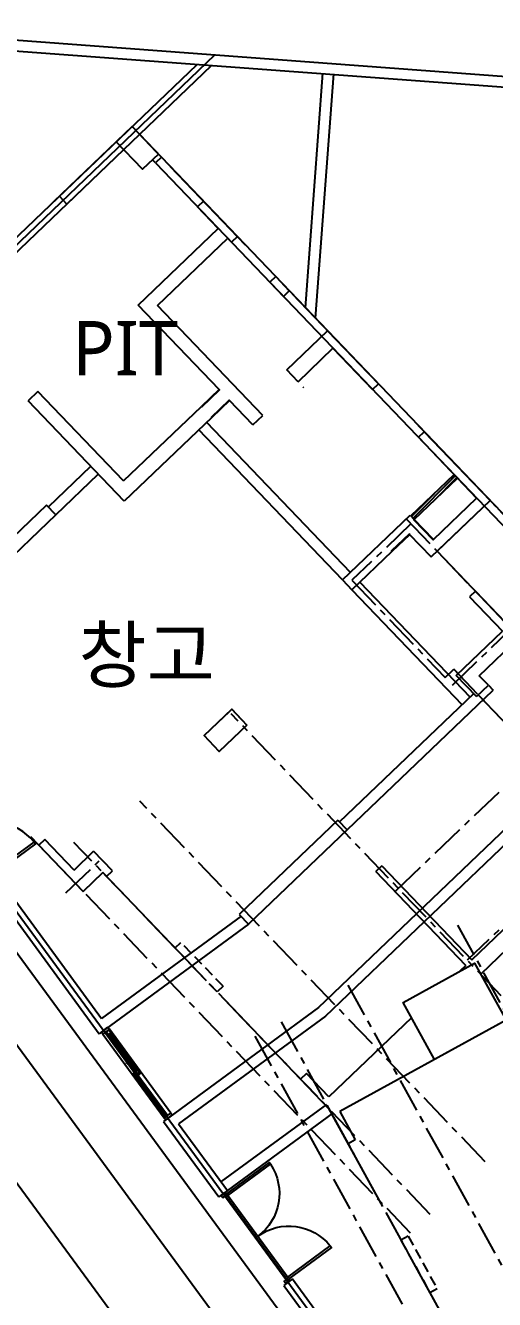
# Model space of a CAD drawing. Header units: millimetres. Extents: x 75184266 to 76346726, y -35077925 to -33679385.
# Drawn here: x 75433377 to 75442003, y -34891415 to -34867976 of the extents above; entities that cross this region are included whole.
import ezdxf
from ezdxf.enums import TextEntityAlignment as Align

# ---------------------------------------------------------------- set-up
doc = ezdxf.new("R2010")
doc.units = ezdxf.units.MM
doc.header["$LTSCALE"] = 50
doc.header["$MEASUREMENT"] = 0
for name, pattern in [('CENTER', [2, 1.25, -0.25, 0.25, -0.25]), ('HIDDEN2', [0.1875, 0.125, -0.0625]), ('XR-지하3층$0$H', [1.3, 0.8, -0.5])]:
    doc.linetypes.add(name, pattern=pattern)
for name, color, linetype in [('AA-DWXM-DOOR', 4, 'CONTINUOUS'), ('AA-MKXS', 3, 'CONTINUOUS'), ('CEN', 1, 'CENTER'), ('XR-지하3층$0$a-door', 6, 'CONTINUOUS'), ('XR-지하3층$0$b-sor-1$0$wid', 4, 'CONTINUOUS'), ('XR-지하3층$0$WAL', 3, 'CONTINUOUS')]:
    doc.layers.add(name, color=color, linetype=linetype)
doc.layers.add('건축', color=8, linetype='CONTINUOUS', plot=False)
doc.styles.add('XR-지하3층$0$맑은고딕', font='')
doc.styles.get('XR-지하3층$0$맑은고딕').set_extended_font_data('Malgun Gothic')

# ---------------------------------------------------------------- blocks, each defined once
blk = doc.blocks.new('XR-지하3층$0$A$C77A365F3')
at = {"layer": 'XR-지하3층$0$a-door'}
for points in [[(0, 0), (45, 0), (45, 150), (0, 150)], [(45, 150), (1955, 150), (1955, 0), (45, 0)], [(45, 15), (115, 15), (115, 75), (45, 75)], [(45, 75), (1035, 75), (1035, 15), (45, 15)], [(115, 39), (965, 39), (965, 51), (115, 51)], [(965, 75), (1035, 75), (1035, 135), (965, 135)], [(965, 135), (1955, 135), (1955, 75), (965, 75)], [(965, 15), (1035, 15), (1035, 75), (965, 75)], [(1035, 99), (1885, 99), (1885, 111), (1035, 111)], [(1885, 75), (1955, 75), (1955, 135), (1885, 135)], [(1955, 0), (2000, 0), (2000, 150), (1955, 150)]]:
    blk.add_lwpolyline(points, close=True, dxfattribs=at)
at = {"layer": 'XR-지하3층$0$b-sor-1$0$wid', "color": 1}
blk.add_line((1000, 0), (1000, 150), dxfattribs=at)
at = {"layer": 'XR-지하3층$0$WAL', "color": 0, "const_width": 10}
blk.add_lwpolyline([(260, 100), (809, 100), (712, 130)], dxfattribs=at)
blk = doc.blocks.new('FSD 2000')
at = {"layer": 'AA-DWXM-DOOR', "color": 8}
for p, q in [((40, 0), (1980, 0)), ((55, -40), (1965, -40))]:
    blk.add_line(p, q, dxfattribs=at)
at = {"layer": 'AA-DWXM-DOOR'}
for points in [[(40, 0), (80, 0), (80, 970), (40, 970), (40, 0)], [(1980, 0), (1940, 0), (1940, 970), (1980, 970), (1980, 0)]]:
    blk.add_lwpolyline(points, dxfattribs=at)
for points in [[(40, 0), (10, 0), (10, -100), (55, -100), (55, -40), (40, -40)], [(1980, 0), (2010, 0), (2010, -100), (1965, -100), (1965, -40), (1980, -40)]]:
    blk.add_lwpolyline(points, close=True, dxfattribs=at)
at = {"layer": 'AA-DWXM-DOOR', "color": 9}
for centre, start, end in [((39, 0), 359.9874, 87.5996), ((1981, 0), 92.4004, 180.0126)]:
    blk.add_arc(centre, 971, start, end, dxfattribs=at)
at = {"layer": 'AA-MKXS', "ltscale": 0.5}
for p, q in [((0, 50), (0, -150)), ((2020, 50), (2020, -150))]:
    blk.add_line(p, q, dxfattribs=at)

msp = doc.modelspace()

# ---------------------------------------------------------------- hatches: boundary and pattern name
at = {"layer": '건축', "ltscale": 0.5}
h = msp.add_hatch(dxfattribs=at)
h.set_pattern_fill('ANSI31', color=256, scale=350, style=0)
h.set_pattern_definition([(45, (4164926.35, -747128.018), (-30.935921677, 30.935921677), [])])
h.paths.add_polyline_path([(75441259.3, -34876239.3), (75441321.5, -34876304.3), (75440527, -34877065.1), (75440464.8, -34877000.1)])

# ---------------------------------------------------------------- linework, layer by layer
at = {"layer": 'CEN', "ltscale": 10}
for p, q in [((75442829.4, -34881464.6), (75441252.5, -34879817.9)), ((75443346.1, -34883406.7), (75441500.8, -34885173.8))]:
    msp.add_line(p, q, dxfattribs=at)
for points in [[(75441422.9, -34876193.3), (75442237.5, -34877043.9)], [(75441228.5, -34880110.9), (75444857.3, -34876635.9)], [(75440378.7, -34877054.8), (75442311.8, -34879073.5)], [(75440465.2, -34877145.1), (75439381.8, -34878182.5)], [(75439381.8, -34878182.5), (75441093.6, -34879970.1)], [(75439381.8, -34878182.5), (75441093.6, -34879970.1)], [(75441093.6, -34879970.1), (75441252.5, -34879817.9)], [(75441093.6, -34879970.1), (75441252.5, -34879817.9), (75442829.4, -34881464.6)], [(75443510.7, -34887272.7), (75437157.3, -34880638.1)], [(75441831.5, -34888880.7), (75435478.1, -34882246.1)], [(75442080.4, -34882085), (75440177.3, -34883907.4)], [(75440820.3, -34889849), (75434266.4, -34883005)], [(75440459.2, -34890194.8), (75434009.1, -34883459.2)], [(75434118.6, -34883935.7), (75434732.9, -34883347.4)], [(75441322, -34884526), (75445477, -34892096.7)], [(75439305.7, -34885632.6), (75443215.3, -34892756.2)], [(75438078.4, -34886306.1), (75441988, -34893429.8)], [(75437596.2, -34886570.8), (75441898, -34894408.9)]]:
    msp.add_lwpolyline(points, dxfattribs=at)
at = {"layer": '건축', "ltscale": 0.5}
for p, q in [((75429577.8, -34867976.3), (75450026.9, -34869493)), ((75429563, -34868175.8), (75450012.1, -34869692.5)), ((75427852.8, -34877142.6), (75436860.6, -34868516.5)), ((75430504.7, -34874464.6), (75436532.1, -34868692.7)), ((75430643, -34874609), (75436800.4, -34868712.6)), ((75438527.5, -34873169.7), (75438847.8, -34868850.9)), ((75438713.7, -34873362.5), (75439047.3, -34868865.7)), ((75435767.7, -34870504.6), (75442556.8, -34877594.3)), ((75435876, -34870400.9), (75442678.8, -34877504.8)), ((75426220.1, -34874746.5), (75446767.7, -34902773.1)), ((75439208.7, -34878175.2), (75436566.6, -34875416.2)), ((75439353.1, -34878036.9), (75436711.1, -34875277.9)), ((75433797.6, -34876833.2), (75434577.6, -34876086.3)), ((75433935.9, -34876977.7), (75434715.9, -34876230.7)), ((75439526, -34878217.5), (75441552.5, -34880333.6)), ((75439381.6, -34878355.8), (75441408.1, -34880472)), ((75441889.7, -34880114.6), (75441976.2, -34880204.9)), ((75439154.7, -34882629.9), (75441621.1, -34880267.9)), ((75439293, -34882774.3), (75441976.2, -34880204.9)), ((75438768.6, -34886045.6), (75442395.2, -34882572.7)), ((75438897.4, -34886199.2), (75442533.5, -34882717.2)), ((75432841.3, -34883608.6), (75434774.8, -34886245.8)), ((75432680, -34883726.8), (75434731.7, -34886525.3)), ((75437340.6, -34884364.6), (75434774.8, -34886245.8)), ((75437480.2, -34884510.3), (75434731.7, -34886525.3)), ((75438768.6, -34886045.6), (75435914.3, -34888138.3)), ((75438897.4, -34886199.2), (75436193.8, -34888181.3)), ((75438913, -34887824.4), (75436974.2, -34889245.8)), ((75435914.3, -34888138.3), (75436931.2, -34889525.4)), ((75439035, -34887983), (75437092.5, -34889407.1)), ((75436193.8, -34888181.3), (75437092.5, -34889407.1)), ((75438125.5, -34891154.5), (75441897.8, -34896299.8)), ((75438286.8, -34891036.2), (75442059.1, -34896181.5))]:
    msp.add_line(p, q, dxfattribs=at)
at = {"layer": '건축'}
for p, q in [((75435336.5, -34869837.5), (75435156, -34870010.4)), ((75435786.1, -34870307), (75435336.5, -34869837.5)), ((75435876, -34870400.9), (75435767.7, -34870504.6)), ((75434138.7, -34871261.5), (75434000.4, -34871117)), ((75434138.7, -34871261.5), (75434000.4, -34871117)), ((75436650.6, -34871209.8), (75436542.3, -34871313.5)), ((75437031, -34871607), (75437273.1, -34871859.8)), ((75437273.1, -34871859.8), (75437164.8, -34871963.6)), ((75437978.6, -34872596.5), (75437870.2, -34872700.2)), ((75437978.6, -34872596.5), (75438227.6, -34872856.5)), ((75436936.3, -34874674.5), (75435449.3, -34873121.7)), ((75437739.4, -34875151.6), (75435802.8, -34873129.4)), ((75435181.3, -34876355.2), (75433604.3, -34874708.5)), ((75439758.4, -34874672), (75439866.7, -34874568.2)), ((75435194.4, -34876730.3), (75433423.8, -34874881.4)), ((75435181.3, -34876355.2), (75436611.3, -34874985.8)), ((75437558.8, -34875324.6), (75437130, -34874876.8)), ((75436805, -34875188), (75435194.4, -34876730.3)), ((75440602.2, -34875553.1), (75440710.5, -34875449.4)), ((75440710.5, -34875449.4), (75441920.9, -34876713.3)), ((75433764.2, -34876798.4), (75432377.5, -34878126.3)), ((75433937.1, -34876979), (75432550.4, -34878306.9)), ((75440436.4, -34877331.9), (75440837.5, -34877750.8)), ((75441543, -34878487.5), (75442148.2, -34879119.4)), ((75441299.5, -34879932.1), (75442148.2, -34879119.4)), ((75441723.7, -34879941.3), (75442464, -34879232.3)), ((75441673, -34880322.1), (75441299.5, -34879932.1)), ((75441889.7, -34880114.6), (75441723.7, -34879941.3)), ((75437342.6, -34880737.6), (75437169.7, -34880557)), ((75439120.1, -34882593.8), (75437307.3, -34884329.8)), ((75433730, -34882950.9), (75433621.7, -34883054.7)), ((75434269.5, -34883514.3), (75433730, -34882950.9)), ((75439293, -34882774.3), (75437480.2, -34884510.3)), ((75434976.4, -34883529.6), (75434630.6, -34883168.5)), ((75439929.3, -34883438.8), (75439821, -34883542.5)), ((75434868.1, -34883633.3), (75434976.4, -34883529.6)), ((75441477.4, -34885272.3), (75439821, -34883542.5)), ((75443728.9, -34883531.7), (75441748.6, -34885428)), ((75441477.4, -34885272.3), (75441374.3, -34885371)), ((75440477.6, -34886229.8), (75438956.8, -34887686.1)), ((75442215.3, -34886278.4), (75439155.8, -34887957.5)), ((75438545.3, -34887256.4), (75438436.9, -34887360.1)), ((75438952.1, -34887898.1), (75438436.9, -34887360.1)), ((75438956.8, -34887686.1), (75438545.3, -34887256.4)), ((75438952.1, -34887898.1), (75439310.6, -34888551.3)), ((75439155.8, -34887957.5), (75439442.1, -34888479.1)), ((75439442.1, -34888479.1), (75439310.6, -34888551.3))]:
    msp.add_line(p, q, dxfattribs=at)
at = {"layer": '건축', "linetype": 'HIDDEN2', "ltscale": 30}
for p, q in [((75436126.9, -34884947.8), (75436235.2, -34884844.1)), ((75437009.8, -34885653), (75436235.2, -34884844.1)), ((75436901.5, -34885756.7), (75436126.9, -34884947.8)), ((75437009.8, -34885653), (75436901.5, -34885756.7)), ((75440413.9, -34890249.9), (75440282.4, -34890322.1)), ((75440413.9, -34890249.9), (75440945.6, -34891218.6)), ((75440282.4, -34890322.1), (75440814.1, -34891290.8)), ((75440945.6, -34891218.6), (75440814.1, -34891290.8))]:
    msp.add_line(p, q, dxfattribs=at)
at = {"layer": '건축', "linetype": 'XR-지하3층$0$H', "ltscale": 50}
for points in [[(75458921.8, -34868164.4), (75451245.3, -34873794.8), (75452043.8, -34874883.4), (75451221.3, -34875486.7), (75450515.7, -34876004.2), (75449998.2, -34875298.6), (75448288, -34876553.1), (75446779.8, -34874496.9), (75442344.9, -34877749.8), (75442911.6, -34878522.4), (75442308.6, -34878964.7), (75442255.9, -34879015.1), (75440945.9, -34877647), (75441920.9, -34876713.3), (75435336.5, -34869837.5), (75435336.5, -34869837.5), (75427641, -34877206.9)], [(75428973.9, -34878201.2), (75434437.8, -34883906.9), (75434798.9, -34883561.1), (75438952.1, -34887898.1), (75441793.2, -34893074.8), (75441311, -34893339.4), (75444212.2, -34898625.6), (75446475.9, -34902750.2), (75447602.4, -34902132), (75448288, -34903381.2), (75455231.1, -34899570.7), (75453349.9, -34896143), (75454401.9, -34895565.7), (75450620.2, -34888675.2), (75449458.6, -34889312.7), (75448465.1, -34887502.4), (75448540.4, -34887461.1), (75451837.4, -34885042.8), (75452109.5, -34885413.7), (75457032.3, -34881803), (75457072.6, -34881773.4), (75457368.3, -34882176.6), (75461948.4, -34878817.2)]]:
    msp.add_lwpolyline(points, dxfattribs=at)
at = {"layer": '건축'}
for points in [[(75434000.4, -34871117), (75435336.5, -34869837.5)], [(75435336.5, -34869837.5), (75435876, -34870400.9)], [(75434138.7, -34871261.5), (75435186, -34870258.6)], [(75435767.7, -34870504.6), (75435712.3, -34870446.8)], [(75436650.6, -34871209.8), (75437031, -34871607)], [(75436922.7, -34871710.8), (75436542.3, -34871313.5)], [(75435449.3, -34873121.7), (75436922.7, -34871710.8)], [(75435802.8, -34873129.4), (75437095.6, -34871891.3)], [(75437095.6, -34871891.3), (75437164.8, -34871963.6)], [(75438181.9, -34874312.5), (75438933, -34873593.2), (75439866.7, -34874568.2)], [(75438389.4, -34874529.2), (75439032.2, -34873913.6)], [(75439032.2, -34873913.6), (75439758.4, -34874672)], [(75438389.4, -34874529.2), (75438181.9, -34874312.5)], [(75433604.3, -34874708.5), (75433423.8, -34874881.4)], [(75437558.8, -34875324.6), (75437739.4, -34875151.6)], [(75440602.2, -34875553.1), (75441674.2, -34876672.6)], [(75433937.1, -34876979), (75433764.2, -34876798.4)], [(75440837.5, -34877750.8), (75441920.9, -34876713.3)], [(75440879.8, -34877433.4), (75441674.2, -34876672.6)], [(75439208.7, -34878175.2), (75440451, -34876985.6)], [(75440451, -34876985.6), (75440527, -34877065.1)], [(75439381.6, -34878355.8), (75440118.3, -34877650.3)], [(75439208.7, -34878175.2), (75439381.6, -34878355.8)], [(75441651.3, -34878383.7), (75442464, -34879232.3)], [(75441673, -34880322.1), (75441889.7, -34880114.6)], [(75439120.1, -34882593.8), (75439293, -34882774.3)], [(75433621.7, -34883054.7), (75434437.8, -34883906.9)], [(75439914.9, -34883452.6), (75439821, -34883542.5)], [(75439929.3, -34883438.8), (75441585.8, -34885168.6)], [(75434798.9, -34883561.1), (75434437.8, -34883906.9)], [(75434868.1, -34883633.3), (75434798.9, -34883561.1)], [(75441585.8, -34885168.6), (75443304.7, -34883522.5)]]:
    msp.add_lwpolyline(points, dxfattribs=at)
for points in [[(75435336.5, -34869837.5), (75435820.7, -34870343.1), (75435531.8, -34870619.7), (75435047.6, -34870114.2)], [(75436611.3, -34874985.8), (75436618.2, -34874993), (75436943.3, -34874681.8), (75436936.3, -34874674.5)], [(75436805, -34875188), (75436798.1, -34875180.8), (75437123.1, -34874869.5), (75437130, -34874876.8)], [(75440872.5, -34877440.3), (75440879.8, -34877433.4), (75440527, -34877065.1), (75440519.8, -34877072)], [(75440443.3, -34877339.1), (75440436.4, -34877331.9), (75440111.4, -34877643.1), (75440118.3, -34877650.3)], [(75437446.3, -34880845.9), (75436940.8, -34881330.1), (75436664.1, -34881041.2), (75437169.7, -34880557)], [(75440900.3, -34887000), (75440323, -34885948), (75441638, -34885226.4), (75442215.3, -34886278.4)]]:
    msp.add_lwpolyline(points, close=True, dxfattribs=at)
at = {"layer": '건축', "ltscale": 0.5}
for points in [[(75437870.2, -34872700.2), (75438119.2, -34872960.3)], [(75438227.6, -34872856.5), (75438119.2, -34872960.3)], [(75433604.3, -34874708.5), (75433423.8, -34874881.4)], [(75436611.3, -34874985.8), (75436618.2, -34874993), (75436943.3, -34874681.8), (75436936.3, -34874674.5)], [(75438479.3, -34874623.1), (75438489.7, -34874633.9)], [(75436805, -34875188), (75436798.1, -34875180.8), (75437123.1, -34874869.5), (75437130, -34874876.8)], [(75440879.8, -34877433.4), (75440872.5, -34877440.3), (75440519.8, -34877072), (75440527, -34877065.1)], [(75440118.3, -34877650.3), (75440111.4, -34877643.1), (75440436.4, -34877331.9), (75440443.3, -34877339.1)], [(75441651.3, -34878383.7), (75441543, -34878487.5)], [(75436974.7, -34880743.8), (75437169.7, -34880557)], [(75434269.5, -34883514.3), (75434630.6, -34883168.5)], [(75437307.3, -34884329.8), (75437480.2, -34884510.3)]]:
    msp.add_lwpolyline(points, dxfattribs=at)
at = {"layer": '건축', "ltscale": 3}
for points in [[(75440464.8, -34877000.1), (75441259.3, -34876239.3)], [(75440527, -34877065.1), (75441321.5, -34876304.3)], [(75427508.5, -34878950.1), (75438728.9, -34894254.5)], [(75426298.8, -34879837), (75437519.1, -34895141.4)]]:
    msp.add_lwpolyline(points, dxfattribs=at)
at = {"layer": '건축', "ltscale": 3, "elevation": 0}
msp.add_lwpolyline([(75428317.8, -34878356.8), (75439538.2, -34893661.2)], dxfattribs=at)

# ---------------------------------------------------------------- block references
at = {"layer": '건축', "rotation": 306.2469335666958}
msp.add_blockref('FSD 2000', (75431606.6, -34882009, 0), dxfattribs=at)
at = {"layer": '건축', "extrusion": (-2.68555e-11, -1.96904e-11, -1), "zscale": -1, "rotation": 233.7528842667841}
msp.add_blockref('XR-지하3층$0$A$C77A365F3', (-75434893, -34886407.1, 0), dxfattribs=at)
at = {"layer": '건축', "xscale": -1, "rotation": 306.2469335634126}
msp.add_blockref('FSD 2000', (75438246.5, -34891065.8, 0), dxfattribs=at)

# ---------------------------------------------------------------- texts
at = {"layer": '건축', "style": 'XR-지하3층$0$맑은고딕'}
for s, p in [('PIT', (75435208.8, -34873913.5, 0)), ('창고', (75435604.4, -34879555.9))]:
    msp.add_text(s, height=1000, dxfattribs=at).set_placement(p, align=Align.MIDDLE_CENTER)

doc.saveas('drawing.dxf')
